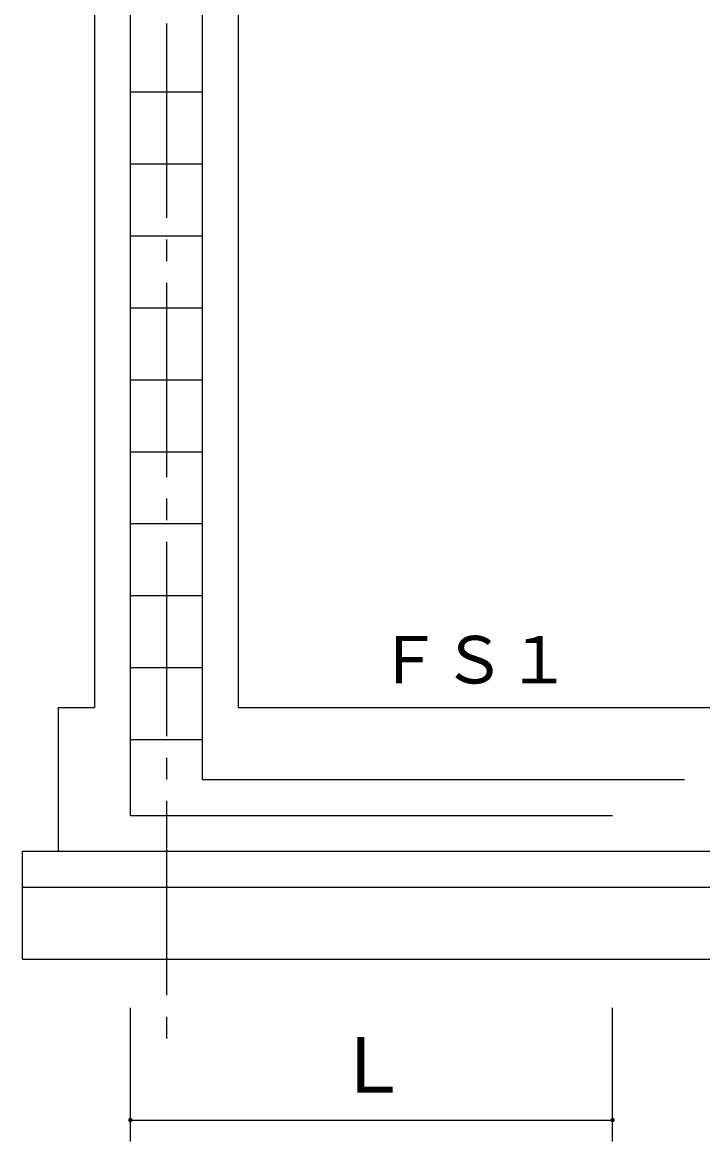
# Model space of a CAD drawing. Units: millimetres, scale not verified. Extents: x -8910 to 8910, y -6308 to 6308.
# Drawn here: x 588 to 1533, y -535 to 1020 of the extents above; entities that cross this region are included whole.
import ezdxf
from ezdxf.enums import TextEntityAlignment as Align

# ---------------------------------------------------------------- set-up
doc = ezdxf.new("R2010")
doc.units = ezdxf.units.MM
doc.header["$LTSCALE"] = 30
doc.linetypes.add('CHAIN2', pattern=[12, 9, -1, 1, -1])
for name, color, linetype, lineweight in [('0-1_製作', 5, 'Continuous', 25), ('0-2_08', 2, 'CHAIN2', 25), ('0-D_00クル-フ-0躯体', 5, 'Continuous', 25)]:
    doc.layers.add(name, color=color, linetype=linetype, lineweight=lineweight)
doc.styles.add('ＭＳ ゴシック', font='')
doc.styles.get('ＭＳ ゴシック').set_extended_font_data('MS Gothic')

msp = doc.modelspace()

# ---------------------------------------------------------------- linework, layer by layer
at = {"layer": '0-1_製作', "color": 2, "linetype": 'CHAIN2'}
msp.add_line((788.49, 2098.28), (788.49, -397.73), dxfattribs=at)
at = {"layer": '0-1_製作', "color": 3}
for p, q in [((738.49, -81.72), (738.49, 1898.28)), ((838.49, -31.71), (838.49, 1848.28)), ((738.49, 923.53), (838.49, 923.53)), ((738.49, 823.53), (838.49, 823.53)), ((738.49, 723.53), (838.49, 723.53)), ((738.49, 623.53), (838.49, 623.53)), ((738.49, 523.53), (838.49, 523.53)), ((738.49, 423.53), (838.49, 423.53)), ((738.49, 323.53), (838.49, 323.53)), ((738.49, 223.53), (838.49, 223.53)), ((738.49, 123.53), (838.49, 123.53)), ((738.49, 23.53), (838.49, 23.53)), ((838.49, -31.71), (1508.49, -31.71)), ((738.49, -81.72), (1408.49, -81.72))]:
    msp.add_line(p, q, dxfattribs=at)
at = {"layer": '0-1_製作', "color": 2}
for p, q in [((688.49, 1748.28), (688.49, 68.29)), ((888.49, 1748.28), (888.49, 68.29)), ((638.49, -131.71), (638.49, 68.29)), ((638.49, 68.29), (688.49, 68.29)), ((888.49, 68.29), (2478.49, 68.29)), ((588.49, -131.71), (2528.49, -131.71)), ((588.49, -281.72), (588.49, -131.71)), ((588.49, -281.72), (2528.49, -281.72))]:
    msp.add_line(p, q, dxfattribs=at)
at = {"layer": '0-2_08', "linetype": 'Continuous'}
msp.add_line((588.49, -181.72), (2528.49, -181.72), dxfattribs=at)
at = {"layer": '0-D_00クル-フ-0躯体', "color": 2}
for p, q in [((738.49, -535.01), (738.49, -349.36)), ((1408.49, -535.01), (1408.49, -349.36)), ((738.49, -505.01), (1408.49, -505.01))]:
    msp.add_line(p, q, dxfattribs=at)
at = {"layer": '0-D_00クル-フ-0躯体'}
for points in [[(735.49, -505.01), (738.49, -502.01), (738.49, -505.01)], [(735.49, -505.01), (738.11, -502.03), (738.49, -502.01)], [(735.49, -505.01), (737.74, -502.1), (738.11, -502.03)], [(735.49, -505.01), (737.38, -502.22), (737.74, -502.1)], [(735.49, -504.82), (737.38, -502.22), (735.49, -505.01)], [(735.49, -504.82), (737.04, -502.38), (737.38, -502.22)], [(735.54, -504.45), (737.04, -502.38), (735.49, -504.82)], [(736.58, -507.32), (735.49, -505.01), (738.49, -505.01)], [(736.3, -507.06), (735.49, -505.01), (736.58, -507.32)], [(736.06, -506.77), (735.49, -505.01), (736.3, -507.06)], [(735.86, -506.45), (735.49, -505.01), (736.06, -506.77)], [(735.7, -506.11), (735.49, -505.01), (735.86, -506.45)], [(735.58, -505.76), (735.49, -505.01), (735.7, -506.11)], [(735.51, -505.39), (735.49, -505.01), (735.58, -505.76)], [(735.54, -504.45), (736.72, -502.58), (737.04, -502.38)], [(735.63, -504.08), (736.72, -502.58), (735.54, -504.45)], [(735.63, -504.08), (736.43, -502.82), (736.72, -502.58)], [(735.77, -503.73), (736.43, -502.82), (735.63, -504.08)], [(735.77, -503.73), (736.18, -503.1), (736.43, -502.82)], [(735.96, -503.4), (736.18, -503.1), (735.77, -503.73)], [(736.58, -507.32), (738.49, -505.01), (736.88, -507.54)], [(736.88, -507.54), (738.49, -505.01), (737.21, -507.72)], [(737.21, -507.72), (738.49, -505.01), (737.56, -507.86)], [(737.56, -507.86), (738.49, -505.01), (737.93, -507.96)], [(737.93, -507.96), (738.49, -505.01), (738.3, -508)], [(738.3, -508), (738.49, -505.01), (738.49, -508.01)], [(738.49, -502.01), (740.1, -502.48), (738.49, -505.01)], [(738.49, -502.01), (739.77, -502.3), (740.1, -502.48)], [(738.49, -502.01), (739.42, -502.16), (739.77, -502.3)], [(738.49, -502.01), (739.05, -502.06), (739.42, -502.16)], [(738.49, -502.01), (738.68, -502.02), (739.05, -502.06)], [(738.49, -505.01), (740.1, -502.48), (740.4, -502.7)], [(738.49, -505.01), (740.4, -502.7), (740.67, -502.96)], [(738.49, -505.01), (740.67, -502.96), (740.92, -503.25)], [(738.49, -505.01), (740.92, -503.25), (741.12, -503.56)], [(738.49, -505.01), (741.12, -503.56), (741.28, -503.91)], [(738.49, -505.01), (741.28, -503.91), (741.39, -504.26)], [(738.49, -505.01), (741.39, -504.26), (741.46, -504.63)], [(738.49, -505.01), (741.46, -504.63), (741.49, -505.01)], [(739.23, -507.92), (738.49, -505.01), (741.49, -505.01)], [(738.86, -507.99), (738.49, -505.01), (739.23, -507.92)], [(738.49, -508.01), (738.49, -505.01), (738.86, -507.99)], [(739.23, -507.92), (741.49, -505.01), (739.59, -507.8)], [(739.59, -507.8), (741.49, -505.01), (741.48, -505.2)], [(739.59, -507.8), (741.48, -505.2), (739.93, -507.64)], [(739.93, -507.64), (741.48, -505.2), (741.43, -505.57)], [(739.93, -507.64), (741.43, -505.57), (740.25, -507.44)], [(740.25, -507.44), (741.43, -505.57), (741.34, -505.94)], [(740.25, -507.44), (741.34, -505.94), (740.54, -507.2)], [(740.54, -507.2), (741.34, -505.94), (741.2, -506.29)], [(740.54, -507.2), (741.2, -506.29), (740.8, -506.92)], [(740.8, -506.92), (741.2, -506.29), (741.02, -506.62)], [(1405.49, -505.01), (1408.49, -502.01), (1408.49, -505.01)], [(1405.49, -505.01), (1408.11, -502.03), (1408.49, -502.01)], [(1405.49, -505.01), (1407.74, -502.1), (1408.11, -502.03)], [(1405.49, -505.01), (1407.38, -502.22), (1407.74, -502.1)], [(1405.49, -505.01), (1407.04, -502.38), (1407.38, -502.22)], [(1405.49, -505.01), (1406.73, -502.58), (1407.04, -502.38)], [(1405.49, -505.01), (1406.44, -502.82), (1406.73, -502.58)], [(1405.49, -505.01), (1406.18, -503.1), (1406.44, -502.82)], [(1405.49, -505.01), (1405.96, -503.4), (1406.18, -503.1)], [(1405.49, -504.82), (1405.96, -503.4), (1405.49, -505.01)], [(1405.54, -504.45), (1405.96, -503.4), (1405.49, -504.82)], [(1407.21, -507.72), (1405.49, -505.01), (1408.49, -505.01)], [(1406.88, -507.54), (1405.49, -505.01), (1407.21, -507.72)], [(1406.58, -507.32), (1405.49, -505.01), (1406.88, -507.54)], [(1406.3, -507.06), (1405.49, -505.01), (1406.58, -507.32)], [(1406.06, -506.77), (1405.49, -505.01), (1406.3, -507.06)], [(1405.86, -506.45), (1405.49, -505.01), (1406.06, -506.77)], [(1405.7, -506.11), (1405.49, -505.01), (1405.86, -506.45)], [(1405.58, -505.76), (1405.49, -505.01), (1405.7, -506.11)], [(1405.51, -505.39), (1405.49, -505.01), (1405.58, -505.76)], [(1405.54, -504.45), (1405.77, -503.73), (1405.96, -503.4)], [(1405.64, -504.08), (1405.77, -503.73), (1405.54, -504.45)], [(1407.21, -507.72), (1408.49, -505.01), (1407.56, -507.86)], [(1407.56, -507.86), (1408.49, -505.01), (1407.93, -507.96)], [(1407.93, -507.96), (1408.49, -505.01), (1408.3, -508)], [(1408.3, -508), (1408.49, -505.01), (1408.49, -508.01)], [(1408.49, -502.01), (1409.42, -502.16), (1408.49, -505.01)], [(1408.49, -502.01), (1409.05, -502.06), (1409.42, -502.16)], [(1408.49, -502.01), (1408.68, -502.02), (1409.05, -502.06)], [(1408.49, -505.01), (1409.42, -502.16), (1409.77, -502.3)], [(1408.49, -505.01), (1409.77, -502.3), (1410.1, -502.48)], [(1408.49, -505.01), (1410.1, -502.48), (1410.4, -502.7)], [(1408.49, -505.01), (1410.4, -502.7), (1410.68, -502.96)], [(1408.49, -505.01), (1410.68, -502.96), (1410.92, -503.25)], [(1408.49, -505.01), (1410.92, -503.25), (1411.12, -503.56)], [(1408.49, -505.01), (1411.12, -503.56), (1411.28, -503.91)], [(1408.49, -505.01), (1411.28, -503.91), (1411.39, -504.26)], [(1408.49, -505.01), (1411.39, -504.26), (1411.47, -504.63)], [(1408.49, -505.01), (1411.47, -504.63), (1411.49, -505.01)], [(1410.8, -506.92), (1408.49, -505.01), (1411.49, -505.01)], [(1410.54, -507.2), (1408.49, -505.01), (1410.8, -506.92)], [(1410.25, -507.44), (1408.49, -505.01), (1410.54, -507.2)], [(1409.93, -507.64), (1408.49, -505.01), (1410.25, -507.44)], [(1409.59, -507.8), (1408.49, -505.01), (1409.93, -507.64)], [(1409.23, -507.92), (1408.49, -505.01), (1409.59, -507.8)], [(1408.86, -507.99), (1408.49, -505.01), (1409.23, -507.92)], [(1408.49, -508.01), (1408.49, -505.01), (1408.86, -507.99)], [(1410.8, -506.92), (1411.49, -505.01), (1411.48, -505.2)], [(1410.8, -506.92), (1411.48, -505.2), (1411.02, -506.62)], [(1411.02, -506.62), (1411.48, -505.2), (1411.44, -505.57)], [(1411.02, -506.62), (1411.44, -505.57), (1411.2, -506.29)], [(1411.2, -506.29), (1411.44, -505.57), (1411.34, -505.94)]]:
    msp.add_solid(points, dxfattribs=at)

# ---------------------------------------------------------------- texts
at = {"layer": '0-1_製作', "color": 4, "style": 'ＭＳ ゴシック'}
msp.add_text('ＦＳ１', height=65.98, dxfattribs=at).set_placement((1080.84, 81.73), align=Align.BOTTOM_LEFT)
at = {"layer": '0-D_00クル-フ-0躯体', "color": 4, "style": 'ＭＳ ゴシック'}
msp.add_text('Ｌ', height=76.98, dxfattribs=at).set_placement((1021.84, -490.01), align=Align.BOTTOM_LEFT)

doc.saveas('drawing.dxf')
